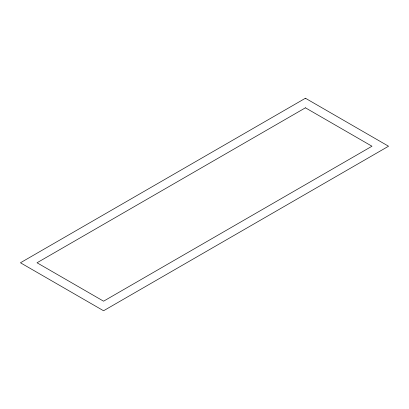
<?xml version="1.0" encoding="UTF-8"?>
<svg xmlns="http://www.w3.org/2000/svg" width="409" height="409" viewBox="0 0 409 409"><rect width="100%" height="100%" fill="white"/><g stroke="black" fill="none" stroke-linecap="round" stroke-linejoin="round"><path stroke-width="0.61" d="M305.431 98.242L20.45 262.772L103.569 310.758L388.55 146.228L305.431 98.242M305.431 107.812L37.025 262.772L103.569 301.188L371.975 146.228L305.431 107.812"/></g></svg>
